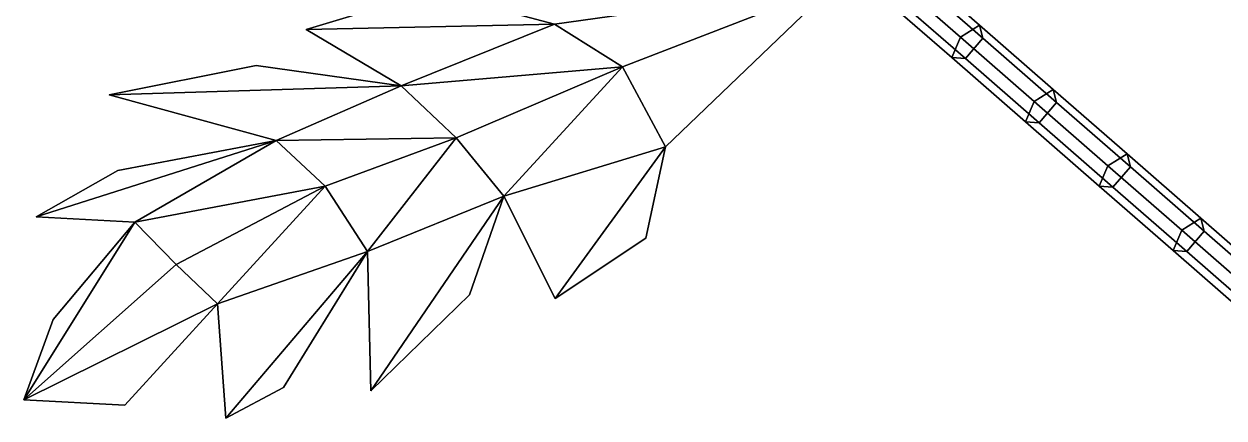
# Model space of a CAD drawing. Header units: metres. Extents: x -349 to 464, y -383 to 362.
# Drawn here: x 273.4 to 336.4, y -145.6 to -124.9 of the extents above; entities that cross this region are included whole.
import ezdxf

# ---------------------------------------------------------------- set-up
doc = ezdxf.new("R2010")
doc.units = ezdxf.units.M

msp = doc.modelspace()

# ---------------------------------------------------------------- linework, layer by layer
at = {"layer": 'Breeder_Leaf', "color": 3}
for points in [[(315.9481, -122.8442, 428.8469), (304.8447, -127.149, 424.4239), (301.2794, -124.9101, 429.4905)], [(315.9481, -122.8442, 428.8469), (301.2794, -124.9101, 429.4905), (304.8447, -127.149, 424.4239)], [(307.0941, -131.3466, 420.5301), (304.8447, -127.149, 424.4239), (315.9481, -122.8442, 428.8469)], [(307.0941, -131.3466, 420.5301), (315.9481, -122.8442, 428.8469), (304.8447, -127.149, 424.4239)], [(288.239, -125.1859, 432.0747), (294.8391, -123.1993, 432.1411), (301.2794, -124.9101, 429.4905)], [(288.239, -125.1859, 432.0747), (301.2794, -124.9101, 429.4905), (294.8391, -123.1993, 432.1411)], [(293.2256, -128.1427, 425.9663), (288.239, -125.1859, 432.0747), (301.2794, -124.9101, 429.4905)], [(293.2256, -128.1427, 425.9663), (301.2794, -124.9101, 429.4905), (288.239, -125.1859, 432.0747)], [(304.8447, -127.149, 424.4239), (293.2256, -128.1427, 425.9663), (301.2794, -124.9101, 429.4905)], [(304.8447, -127.149, 424.4239), (301.2794, -124.9101, 429.4905), (293.2256, -128.1427, 425.9663)], [(277.9015, -128.6276, 428.7684), (285.6151, -127.0738, 428.9385), (293.2256, -128.1427, 425.9663)], [(277.9015, -128.6276, 428.7684), (293.2256, -128.1427, 425.9663), (285.6151, -127.0738, 428.9385)], [(304.8447, -127.149, 424.4239), (296.1148, -130.8853, 421.7527), (293.2256, -128.1427, 425.9663)], [(304.8447, -127.149, 424.4239), (293.2256, -128.1427, 425.9663), (296.1148, -130.8853, 421.7527)], [(298.6177, -133.941, 417.513), (296.1148, -130.8853, 421.7527), (304.8447, -127.149, 424.4239)], [(298.6177, -133.941, 417.513), (304.8447, -127.149, 424.4239), (296.1148, -130.8853, 421.7527)], [(307.0941, -131.3466, 420.5301), (298.6177, -133.941, 417.513), (304.8447, -127.149, 424.4239)], [(307.0941, -131.3466, 420.5301), (304.8447, -127.149, 424.4239), (298.6177, -133.941, 417.513)], [(286.6537, -131.0195, 422.8383), (277.9015, -128.6276, 428.7684), (293.2256, -128.1427, 425.9663)], [(286.6537, -131.0195, 422.8383), (293.2256, -128.1427, 425.9663), (277.9015, -128.6276, 428.7684)], [(296.1148, -130.8853, 421.7527), (286.6537, -131.0195, 422.8383), (293.2256, -128.1427, 425.9663)], [(296.1148, -130.8853, 421.7527), (293.2256, -128.1427, 425.9663), (286.6537, -131.0195, 422.8383)], [(279.2417, -135.2999, 420.4832), (274.0595, -135.0306, 425.6056), (286.6537, -131.0195, 422.8383)], [(279.2417, -135.2999, 420.4832), (286.6537, -131.0195, 422.8383), (274.0595, -135.0306, 425.6056)], [(274.0595, -135.0306, 425.6056), (278.3505, -132.5988, 426.0234), (286.6537, -131.0195, 422.8383)], [(274.0595, -135.0306, 425.6056), (286.6537, -131.0195, 422.8383), (278.3505, -132.5988, 426.0234)], [(289.2315, -133.4174, 419.1046), (279.2417, -135.2999, 420.4832), (286.6537, -131.0195, 422.8383)], [(289.2315, -133.4174, 419.1046), (286.6537, -131.0195, 422.8383), (279.2417, -135.2999, 420.4832)], [(296.1148, -130.8853, 421.7527), (289.2315, -133.4174, 419.1046), (286.6537, -131.0195, 422.8383)], [(296.1148, -130.8853, 421.7527), (286.6537, -131.0195, 422.8383), (289.2315, -133.4174, 419.1046)], [(291.4521, -136.8422, 415.8769), (289.2315, -133.4174, 419.1046), (296.1148, -130.8853, 421.7527)], [(291.4521, -136.8422, 415.8769), (296.1148, -130.8853, 421.7527), (289.2315, -133.4174, 419.1046)], [(298.6177, -133.941, 417.513), (291.4521, -136.8422, 415.8769), (296.1148, -130.8853, 421.7527)], [(298.6177, -133.941, 417.513), (296.1148, -130.8853, 421.7527), (291.4521, -136.8422, 415.8769)], [(307.0941, -131.3466, 420.5301), (301.3075, -139.3112, 411.6478), (298.6177, -133.941, 417.513)], [(307.0941, -131.3466, 420.5301), (298.6177, -133.941, 417.513), (301.3075, -139.3112, 411.6478)], [(307.0941, -131.3466, 420.5301), (306.0751, -136.1481, 415.2591), (301.3075, -139.3112, 411.6478)], [(307.0941, -131.3466, 420.5301), (301.3075, -139.3112, 411.6478), (306.0751, -136.1481, 415.2591)], [(289.2315, -133.4174, 419.1046), (281.4149, -137.5351, 416.9901), (279.2417, -135.2999, 420.4832)], [(289.2315, -133.4174, 419.1046), (279.2417, -135.2999, 420.4832), (281.4149, -137.5351, 416.9901)], [(283.5808, -139.5918, 413.364), (281.4149, -137.5351, 416.9901), (289.2315, -133.4174, 419.1046)], [(283.5808, -139.5918, 413.364), (289.2315, -133.4174, 419.1046), (281.4149, -137.5351, 416.9901)], [(291.4521, -136.8422, 415.8769), (283.5808, -139.5918, 413.364), (289.2315, -133.4174, 419.1046)], [(291.4521, -136.8422, 415.8769), (289.2315, -133.4174, 419.1046), (283.5808, -139.5918, 413.364)], [(298.6177, -133.941, 417.513), (291.6222, -144.1564, 407.9133), (291.4521, -136.8422, 415.8769)], [(298.6177, -133.941, 417.513), (291.4521, -136.8422, 415.8769), (291.6222, -144.1564, 407.9133)], [(298.6177, -133.941, 417.513), (296.8146, -139.1301, 411.3918), (291.6222, -144.1564, 407.9133)], [(298.6177, -133.941, 417.513), (291.6222, -144.1564, 407.9133), (296.8146, -139.1301, 411.3918)], [(281.4149, -137.5351, 416.9901), (273.4219, -144.6397, 417.2165), (279.2417, -135.2999, 420.4832)], [(281.4149, -137.5351, 416.9901), (279.2417, -135.2999, 420.4832), (273.4219, -144.6397, 417.2165)], [(273.4219, -144.6397, 417.2165), (274.9559, -140.4117, 419.8242), (279.2417, -135.2999, 420.4832)], [(273.4219, -144.6397, 417.2165), (279.2417, -135.2999, 420.4832), (274.9559, -140.4117, 419.8242)], [(291.4521, -136.8422, 415.8769), (284.0095, -145.589, 410.5113), (283.5808, -139.5918, 413.364)], [(291.4521, -136.8422, 415.8769), (283.5808, -139.5918, 413.364), (284.0095, -145.589, 410.5113)], [(291.4521, -136.8422, 415.8769), (287.0373, -143.9813, 411.0113), (284.0095, -145.589, 410.5113)], [(291.4521, -136.8422, 415.8769), (284.0095, -145.589, 410.5113), (287.0373, -143.9813, 411.0113)], [(283.5808, -139.5918, 413.364), (273.4219, -144.6397, 417.2165), (281.4149, -137.5351, 416.9901)], [(283.5808, -139.5918, 413.364), (281.4149, -137.5351, 416.9901), (273.4219, -144.6397, 417.2165)], [(283.5808, -139.5918, 413.364), (278.7086, -144.9065, 414.3299), (273.4219, -144.6397, 417.2165)], [(283.5808, -139.5918, 413.364), (273.4219, -144.6397, 417.2165), (278.7086, -144.9065, 414.3299)]]:
    msp.add_3dface(points, dxfattribs=at)
at = {"layer": 'Breeder_Petiole', "color": 3}
for points in [[(318.2533, -123.2856, 427.4319), (322.1258, -126.6635, 424.9287), (322.5827, -125.592, 424.1895), (318.7102, -122.2141, 426.6927)], [(318.7102, -122.2141, 426.6927), (322.5827, -125.592, 424.1895), (323.5863, -124.9703, 424.9034), (319.7139, -121.5924, 427.4066)], [(319.7139, -121.5924, 427.4066), (323.5863, -124.9703, 424.9034), (323.7591, -125.6519, 426.0903), (319.8866, -122.274, 428.5935)], [(319.8866, -122.274, 428.5935), (323.7591, -125.6519, 426.0903), (322.8428, -126.7141, 426.1062), (318.9703, -123.3362, 428.6094)], [(318.9703, -123.3362, 428.6094), (322.8428, -126.7141, 426.1062), (322.1258, -126.6635, 424.9287), (318.2533, -123.2856, 427.4319)], [(322.5827, -125.592, 424.1895), (326.4551, -128.9699, 421.6864), (327.4587, -128.3483, 422.4002), (323.5863, -124.9703, 424.9034)], [(323.5863, -124.9703, 424.9034), (327.4587, -128.3483, 422.4002), (327.6315, -129.0298, 423.5872), (323.7591, -125.6519, 426.0903)], [(322.1258, -126.6635, 424.9287), (325.9982, -130.0414, 422.4255), (326.4551, -128.9699, 421.6864), (322.5827, -125.592, 424.1895)], [(323.7591, -125.6519, 426.0903), (327.6315, -129.0298, 423.5872), (326.7152, -130.092, 423.6031), (322.8428, -126.7141, 426.1062)], [(322.8428, -126.7141, 426.1062), (326.7152, -130.092, 423.6031), (325.9982, -130.0414, 422.4255), (322.1258, -126.6635, 424.9287)], [(326.4551, -128.9699, 421.6864), (330.3275, -132.3478, 419.1832), (331.3312, -131.7262, 419.897), (327.4587, -128.3483, 422.4002)], [(327.4587, -128.3483, 422.4002), (331.3312, -131.7262, 419.897), (331.5039, -132.4077, 421.084), (327.6315, -129.0298, 423.5872)], [(325.9982, -130.0414, 422.4255), (329.8706, -133.4193, 419.9224), (330.3275, -132.3478, 419.1832), (326.4551, -128.9699, 421.6864)], [(327.6315, -129.0298, 423.5872), (331.5039, -132.4077, 421.084), (330.5876, -133.4699, 421.0999), (326.7152, -130.092, 423.6031)], [(326.7152, -130.092, 423.6031), (330.5876, -133.4699, 421.0999), (329.8706, -133.4193, 419.9224), (325.9982, -130.0414, 422.4255)], [(330.3275, -132.3478, 419.1832), (334.2, -135.7257, 416.68), (335.2036, -135.1041, 417.3939), (331.3312, -131.7262, 419.897)], [(331.3312, -131.7262, 419.897), (335.2036, -135.1041, 417.3939), (335.3764, -135.7856, 418.5808), (331.5039, -132.4077, 421.084)], [(329.8706, -133.4193, 419.9224), (333.7431, -136.7972, 417.4192), (334.2, -135.7257, 416.68), (330.3275, -132.3478, 419.1832)], [(331.5039, -132.4077, 421.084), (335.3764, -135.7856, 418.5808), (334.4601, -136.8478, 418.5967), (330.5876, -133.4699, 421.0999)], [(330.5876, -133.4699, 421.0999), (334.4601, -136.8478, 418.5967), (333.7431, -136.7972, 417.4192), (329.8706, -133.4193, 419.9224)], [(334.2, -135.7257, 416.68), (338.0724, -139.1036, 414.1768), (339.076, -138.482, 414.8907), (335.2036, -135.1041, 417.3939)], [(335.2036, -135.1041, 417.3939), (339.076, -138.482, 414.8907), (339.2488, -139.1635, 416.0776), (335.3764, -135.7856, 418.5808)], [(333.7431, -136.7972, 417.4192), (337.6155, -140.1751, 414.916), (338.0724, -139.1036, 414.1768), (334.2, -135.7257, 416.68)], [(335.3764, -135.7856, 418.5808), (339.2488, -139.1635, 416.0776), (338.3325, -140.2258, 416.0935), (334.4601, -136.8478, 418.5967)], [(334.4601, -136.8478, 418.5967), (338.3325, -140.2258, 416.0935), (337.6155, -140.1751, 414.916), (333.7431, -136.7972, 417.4192)]]:
    msp.add_3dface(points, dxfattribs=at)

doc.saveas('drawing.dxf')
